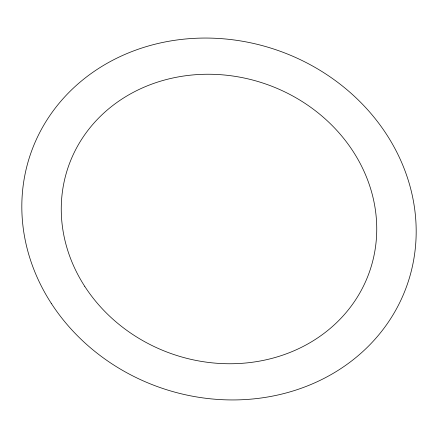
<?xml version="1.0" encoding="UTF-8"?>
<svg xmlns="http://www.w3.org/2000/svg" width="438" height="438" viewBox="0 0 438 438"><rect width="100%" height="100%" fill="white"/><g stroke="black" fill="none" stroke-linecap="round" stroke-linejoin="round"><path stroke-width="0.66" d="M51.208 303.238A199.35 178.562 19.3 0 0 392.59 315.568A199.35 178.562 19.3 0 0 213.202 38.194A199.35 178.562 19.3 0 0 51.208 303.238M84.764 286.392A159.481 142.848 19.3 0 0 357.873 296.252A159.481 142.848 19.3 0 0 214.363 74.356A159.481 142.848 19.3 0 0 84.764 286.392"/></g></svg>
